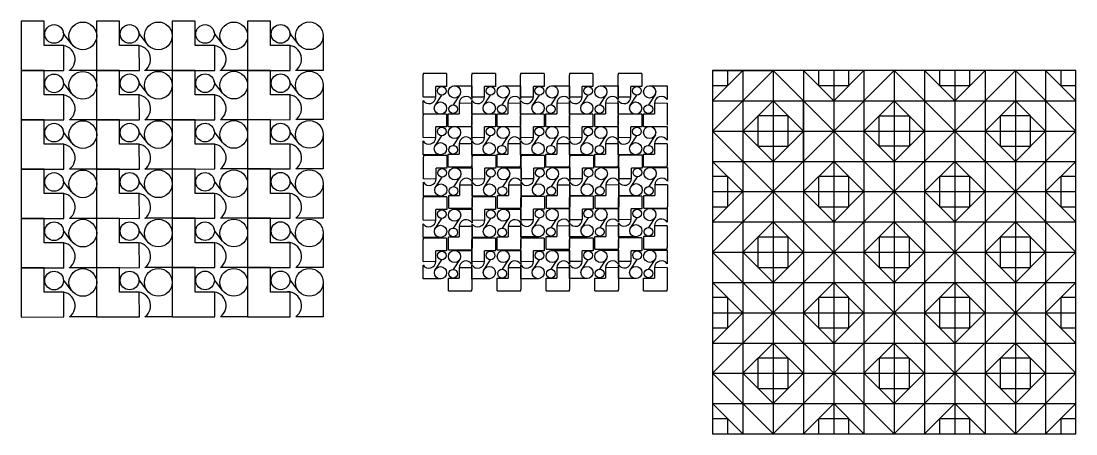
# Model space of a CAD drawing. Header units: millimetres. Extents: x 123418 to 202221, y 30481 to 52091.
# Drawn here: x 123418 to 158255, y 31842 to 45473 of the extents above; entities that cross this region are included whole.
import ezdxf

# ---------------------------------------------------------------- set-up
doc = ezdxf.new("R2010")
doc.units = ezdxf.units.MM
doc.header["$MEASUREMENT"] = 0

msp = doc.modelspace()

# ---------------------------------------------------------------- linework, layer by layer
for p, q in [((124178, 45472, -75), (123418, 45472, -75)), ((123418, 45472, -75), (123418, 43844, -75)), ((124178, 44665, -75), (124178, 45472, -75)), ((126671, 45472, -50), (125911, 45472, -50)), ((125911, 45472, -50), (125911, 43844, -50)), ((126671, 44665, -50), (126671, 45472, -50)), ((129164, 45472, -25), (128404, 45472, -25)), ((128404, 45472, -25), (128404, 43844, -25)), ((129164, 44665, -25), (129164, 45472, -25)), ((131657, 45473, -145), (130898, 45473, -145)), ((130898, 45472), (130898, 43844)), ((131657, 44666, -145), (131657, 45473, -145)), ((124845, 45034, -75), (124811, 45103, -75)), ((125087, 44718, -75), (124845, 45034, -75)), ((125911, 45030, -75), (125911, 43845, -75)), ((127338, 45034, -50), (127304, 45103, -50)), ((127580, 44718, -50), (127338, 45034, -50)), ((128404, 45030, -50), (128404, 43845, -50)), ((129831, 45034, -25), (129797, 45103, -25)), ((130073, 44718, -25), (129831, 45034, -25)), ((130898, 45032, -170), (130898, 43847, -170)), ((132324, 45036, -145), (132290, 45105, -145)), ((132566, 44719, -145), (132324, 45036, -145)), ((133391, 45032, -145), (133391, 43847, -145)), ((124826, 44665, -75), (124178, 44665, -75)), ((124830, 43845, -75), (124826, 44665, -75)), ((127320, 44665, -50), (126671, 44665, -50)), ((127324, 43845, -50), (127320, 44665, -50)), ((129813, 44665, -25), (129164, 44665, -25)), ((129817, 43845, -25), (129813, 44665, -25)), ((132306, 44666, -145), (131657, 44666, -145)), ((132310, 43847, -145), (132306, 44666, -145)), ((123418, 43844, -75), (124830, 43845, -75)), ((124178, 43841, -241), (123418, 43841, -241)), ((123418, 43841, -241), (123418, 42213, -241)), ((124178, 43034, -241), (124178, 43841, -241)), ((125014, 43847, -220), (125013, 43847, -220)), ((125014, 43847, -220), (125014, 43848, -220)), ((125911, 43845, -75), (125014, 43845, -75)), ((125911, 43844, -50), (127324, 43845, -50)), ((126671, 43842, -205), (125911, 43842, -205)), ((125911, 43842, -205), (125911, 42214, -205)), ((126671, 43035, -205), (126671, 43842, -205)), ((127507, 43847, -195), (127506, 43847, -195)), ((127507, 43847, -195), (127507, 43848, -195)), ((128404, 43845, -50), (127507, 43845, -50)), ((128404, 43845, -170), (129817, 43847, -170)), ((128404, 43844, -170), (128404, 42216, -170)), ((129164, 43842, -25), (128404, 43842, -25)), ((129164, 43037, -170), (129164, 43844, -170)), ((130000, 43847, -170), (129999, 43847, -170)), ((130000, 43847, -170), (130000, 43848, -170)), ((130898, 43845, -25), (130000, 43845, -25)), ((130898, 43845, -145), (132310, 43847, -145)), ((131657, 43845, -135), (130898, 43845, -135)), ((130898, 43845, -135), (130898, 42218, -135)), ((131657, 43039, -135), (131657, 43845, -135)), ((132493, 43847, -145), (132492, 43847, -145)), ((132493, 43847, -145), (132493, 43848, -145)), ((133391, 43847, -145), (132493, 43847, -145)), ((137469, 43739), (136692, 43739)), ((136692, 43739), (136692, 43694)), ((136692, 42973), (136692, 43694)), ((137469, 43739), (137469, 43319)), ((139081, 43739), (138304, 43739)), ((138304, 43739), (138304, 43694)), ((138304, 42973), (138304, 43694)), ((139081, 43739), (139081, 43319)), ((140693, 43739), (139916, 43739)), ((139916, 43739), (139916, 43694)), ((139916, 42973), (139916, 43694)), ((140693, 43739), (140693, 43319)), ((142305, 43739), (141528, 43739)), ((141528, 43739), (141528, 43694)), ((141528, 42973), (141528, 43694)), ((142305, 43739), (142305, 43319)), ((143917, 43739), (143140, 43739)), ((143140, 43739), (143140, 43694)), ((143140, 42973), (143140, 43694)), ((143917, 43739), (143917, 43319)), ((146255, 43842), (146255, 31842)), ((146255, 43842), (148255, 43842)), ((146255, 41842), (148255, 43842)), ((147255, 43842), (146255, 42842)), ((146255, 41842), (148255, 43842)), ((146755, 43342), (146755, 43842)), ((147255, 43842), (147255, 31842)), ((148255, 43842), (148255, 31842)), ((148255, 43842), (150255, 41842)), ((150255, 41842), (148255, 43842)), ((149255, 43842), (149255, 31842)), ((150255, 42842), (149255, 43842)), ((150255, 42842), (149255, 43842)), ((149755, 43842), (149755, 43342)), ((150255, 43842), (150255, 31842)), ((150255, 41842), (152255, 43842)), ((150255, 42842), (151255, 43842)), ((152255, 43842), (150255, 41842)), ((151255, 43842), (150255, 42842)), ((150755, 43342), (150755, 43842)), ((151255, 43842), (151255, 31842)), ((152255, 43842), (152255, 31842)), ((152255, 43842), (154255, 41842)), ((154255, 41842), (152255, 43842)), ((153255, 43842), (153255, 31842)), ((154255, 42842), (153255, 43842)), ((153755, 43842), (153755, 43342)), ((154255, 43842), (154255, 31842)), ((154255, 41842), (156255, 43842)), ((156255, 43842), (154255, 41842)), ((155255, 43842), (154255, 42842)), ((154755, 43342), (154755, 43842)), ((155255, 43842), (155255, 31842)), ((156255, 43842), (156255, 31842)), ((156255, 43842), (158255, 41842)), ((158255, 41842), (156255, 43842)), ((157255, 43842), (157255, 31842)), ((158255, 42842), (157255, 43842)), ((157755, 43842), (157755, 43342)), ((124845, 43403, -241), (124811, 43472, -241)), ((125087, 43087, -241), (124845, 43403, -241)), ((125911, 43399, -241), (125911, 42214, -241)), ((127338, 43405, -205), (127304, 43474, -205)), ((127580, 43088, -205), (127338, 43405, -205)), ((128404, 43401, -205), (128404, 42216, -205)), ((129831, 43406, -170), (129797, 43476, -170)), ((130073, 43090, -170), (129831, 43406, -170)), ((130898, 43402, -170), (130898, 42218, -170)), ((132324, 43408, -135), (132290, 43477, -135)), ((132566, 43091, -135), (132324, 43408, -135)), ((133391, 43404, -135), (133391, 42219, -135)), ((137112, 42977), (137112, 43319)), ((137469, 43319), (137112, 43319)), ((137711, 43336), (138304, 43336)), ((138304, 43336), (138304, 42880)), ((138724, 42977), (138724, 43319)), ((139081, 43319), (138724, 43319)), ((139323, 43336), (139916, 43336)), ((139916, 43336), (139916, 42880)), ((140336, 42977), (140336, 43319)), ((140693, 43319), (140336, 43319)), ((140935, 43336), (141528, 43336)), ((141528, 43336), (141528, 42880)), ((141948, 42977), (141948, 43319)), ((142305, 43319), (141948, 43319)), ((142547, 43336), (143140, 43336)), ((143140, 43336), (143140, 42880)), ((143560, 42977), (143560, 43319)), ((143917, 43319), (143560, 43319)), ((144159, 43336), (144752, 43336)), ((144752, 43336), (144752, 42880)), ((146255, 43342), (146755, 43342)), ((149755, 43342), (150755, 43342)), ((153755, 43342), (154755, 43342)), ((157755, 43342), (158255, 43342)), ((124826, 43034, -241), (124178, 43034, -241)), ((124830, 42214, -241), (124826, 43034, -241)), ((127320, 43035, -205), (126671, 43035, -205)), ((127324, 42216, -205), (127320, 43035, -205)), ((129813, 43037, -170), (129164, 43037, -170)), ((129817, 42218, -170), (129813, 43037, -170)), ((132306, 43039, -135), (131657, 43039, -135)), ((132310, 42219, -135), (132306, 43039, -135)), ((136686, 43084), (136686, 43084)), ((136692, 42973), (137112, 42977)), ((136692, 42399), (136692, 42854)), ((137078, 42673), (137310, 43025)), ((137102, 43041), (137102, 43041)), ((137918, 43062), (137686, 42710)), ((138297, 43084), (138297, 43084)), ((138304, 42973), (138724, 42977)), ((138304, 42399), (138304, 42854)), ((138690, 42673), (138922, 43025)), ((138714, 43041), (138714, 43041)), ((139530, 43062), (139298, 42710)), ((139909, 43084), (139909, 43084)), ((139916, 42973), (140336, 42977)), ((139916, 42399), (139916, 42854)), ((140302, 42673), (140534, 43025)), ((140326, 43041), (140326, 43041)), ((141142, 43062), (140910, 42710)), ((141521, 43084), (141521, 43084)), ((141528, 42973), (141948, 42977)), ((141528, 42399), (141528, 42854)), ((141914, 42673), (142146, 43025)), ((141938, 43041), (141938, 43041)), ((142754, 43062), (142522, 42710)), ((143133, 43084), (143133, 43084)), ((143140, 42973), (143560, 42977)), ((143140, 42399), (143140, 42854)), ((143526, 42673), (143758, 43025)), ((143550, 43041), (143550, 43041)), ((144366, 43062), (144134, 42710)), ((138304, 42762), (137885, 42757)), ((137885, 42757), (137885, 42415)), ((138304, 42762), (138304, 42041)), ((138311, 42650), (138311, 42650)), ((139916, 42762), (139496, 42757)), ((139496, 42757), (139496, 42415)), ((139506, 42694), (139506, 42694)), ((139916, 42762), (139916, 42041)), ((141528, 42762), (141108, 42757)), ((141108, 42757), (141108, 42415)), ((141118, 42694), (141118, 42694)), ((141528, 42762), (141528, 42041)), ((143140, 42762), (142720, 42757)), ((142720, 42757), (142720, 42415)), ((142730, 42694), (142730, 42694)), ((143140, 42762), (143140, 42041)), ((143147, 42650), (143147, 42650)), ((144752, 42762), (144332, 42757)), ((144332, 42757), (144332, 42415)), ((144342, 42694), (144342, 42694)), ((144752, 42762), (144752, 42041)), ((144759, 42650), (144759, 42650)), ((146255, 42842), (158255, 42842)), ((147255, 41842), (148255, 42842)), ((148255, 42842), (149255, 41842)), ((149255, 40842), (149255, 42842)), ((149255, 42842), (151255, 42842)), ((149255, 42842), (149255, 40842)), ((150255, 42842), (150255, 40842)), ((151255, 42842), (151255, 40842)), ((151255, 41842), (152255, 42842)), ((152255, 42842), (153255, 41842)), ((155255, 41842), (156255, 42842)), ((156255, 42842), (157255, 41842)), ((123418, 42213, -241), (124830, 42214, -241)), ((124178, 42213, -392), (123418, 42213, -392)), ((123418, 42213, -392), (123418, 40585, -392)), ((124178, 41406, -392), (124178, 42213, -392)), ((125014, 42214, -241), (125013, 42214, -241)), ((125014, 42214, -241), (125014, 42215, -241)), ((125911, 42214, -241), (125014, 42214, -241)), ((125911, 42214, -205), (127324, 42216, -205)), ((126671, 42214, -357), (125911, 42214, -357)), ((125911, 42214, -357), (125911, 40587, -357)), ((126671, 41407, -357), (126671, 42214, -357)), ((127507, 42216, -205), (127506, 42216, -205)), ((127507, 42216, -205), (127507, 42217, -205)), ((128404, 42216, -205), (127507, 42216, -205)), ((128404, 42216, -170), (129817, 42218, -170)), ((129164, 42216, -322), (128404, 42216, -322)), ((128404, 42216, -322), (128404, 40588, -322)), ((129164, 41409, -322), (129164, 42216, -322)), ((130000, 42218, -170), (129999, 42218, -170)), ((130898, 42218, -170), (130000, 42218, -170)), ((130000, 42218, -170), (130000, 42218, -170)), ((130898, 42218, -135), (132310, 42219, -135)), ((131657, 42218, -286), (130898, 42218, -286)), ((130898, 42218, -286), (130898, 40590, -286)), ((131657, 41411, -286), (131657, 42218, -286)), ((132493, 42219, -135), (132492, 42219, -135)), ((132493, 42219, -135), (132493, 42220, -135)), ((133391, 42219, -135), (132493, 42219, -135)), ((137469, 42399), (136692, 42399)), ((136692, 42399), (136692, 42354)), ((137285, 42399), (136692, 42399)), ((136692, 41633), (136692, 42354)), ((137469, 42399), (137469, 41979)), ((137527, 42415), (137885, 42415)), ((137527, 41996), (137527, 42415)), ((139081, 42399), (138304, 42399)), ((138304, 42399), (138304, 42354)), ((138897, 42399), (138304, 42399)), ((138304, 41633), (138304, 42354)), ((139081, 42399), (139081, 41979)), ((139139, 42415), (139496, 42415)), ((139139, 41996), (139139, 42415)), ((140693, 42399), (139916, 42399)), ((139916, 42399), (139916, 42354)), ((140509, 42399), (139916, 42399)), ((139916, 41633), (139916, 42354)), ((140693, 42399), (140693, 41979)), ((140751, 42415), (141108, 42415)), ((140751, 41996), (140751, 42415)), ((142305, 42399), (141528, 42399)), ((141528, 42399), (141528, 42354)), ((142121, 42399), (141528, 42399)), ((141528, 41633), (141528, 42354)), ((142305, 42399), (142305, 41979)), ((142363, 42415), (142720, 42415)), ((142363, 41996), (142363, 42415)), ((143917, 42399), (143140, 42399)), ((143140, 42399), (143140, 42354)), ((143733, 42399), (143140, 42399)), ((143140, 41633), (143140, 42354)), ((143917, 42399), (143917, 41979)), ((143975, 42415), (144332, 42415)), ((143975, 41996), (143975, 42415)), ((147755, 42342), (147755, 41342)), ((148755, 42342), (147755, 42342)), ((148755, 41342), (148755, 42342)), ((151755, 41342), (151755, 42342)), ((151755, 42342), (152755, 42342)), ((152755, 42342), (152755, 41342)), ((155755, 42342), (155755, 41342)), ((156755, 42342), (155755, 42342)), ((156755, 41342), (156755, 42342)), ((124845, 41775, -392), (124811, 41845, -392)), ((127338, 41777, -357), (127304, 41846, -357)), ((129831, 41779, -322), (129797, 41848, -322)), ((132324, 41780, -286), (132290, 41850, -286)), ((137112, 41637), (137112, 41979)), ((137469, 41979), (137112, 41979)), ((137527, 41996), (138304, 41996)), ((137711, 41996), (138304, 41996)), ((138304, 41996), (138304, 41540)), ((138724, 41637), (138724, 41979)), ((139081, 41979), (138724, 41979)), ((139139, 41996), (139916, 41996)), ((139323, 41996), (139916, 41996)), ((139916, 41996), (139916, 41540)), ((140336, 41637), (140336, 41979)), ((140693, 41979), (140336, 41979)), ((140751, 41996), (141528, 41996)), ((140935, 41996), (141528, 41996)), ((141528, 41996), (141528, 41540)), ((141948, 41637), (141948, 41979)), ((142305, 41979), (141948, 41979)), ((142363, 41996), (143140, 41996)), ((142547, 41996), (143140, 41996)), ((143140, 41996), (143140, 42041)), ((143140, 41996), (143140, 41540)), ((143560, 41637), (143560, 41979)), ((143917, 41979), (143560, 41979)), ((143975, 41996), (144752, 41996)), ((144159, 41996), (144752, 41996)), ((144752, 41996), (144752, 41540)), ((146255, 41842), (158255, 41842)), ((148255, 39842), (146255, 41842)), ((148255, 39842), (146255, 41842)), ((148255, 40842), (147255, 41842)), ((150255, 41842), (148255, 39842)), ((149255, 41842), (148255, 40842)), ((148255, 39842), (150255, 41842)), ((152255, 39842), (150255, 41842)), ((150255, 41842), (152255, 39842)), ((152255, 40842), (151255, 41842)), ((154255, 41842), (152255, 39842)), ((153255, 41842), (152255, 40842)), ((152255, 39842), (154255, 41842)), ((156255, 39842), (154255, 41842)), ((154255, 41842), (156255, 39842)), ((156255, 40842), (155255, 41842)), ((158255, 41842), (156255, 39842)), ((157255, 41842), (156255, 40842)), ((156255, 39842), (158255, 41842)), ((125087, 41459, -392), (124845, 41775, -392)), ((125911, 41771, -392), (125911, 40587, -392)), ((127580, 41460, -357), (127338, 41777, -357)), ((128404, 41773, -357), (128404, 40588, -357)), ((130073, 41462, -322), (129831, 41779, -322)), ((130898, 41774, -322), (130898, 40590, -322)), ((132566, 41464, -286), (132324, 41780, -286)), ((133391, 41776, -286), (133391, 40592, -286)), ((136686, 41744), (136686, 41744)), ((136692, 41633), (137112, 41637)), ((136692, 41059), (136692, 41514)), ((137078, 41332), (137310, 41685)), ((137102, 41701), (137102, 41701)), ((137918, 41722), (137686, 41369)), ((138297, 41744), (138297, 41744)), ((138304, 41633), (138724, 41637)), ((138304, 41059), (138304, 41514)), ((138690, 41332), (138922, 41685)), ((138714, 41701), (138714, 41701)), ((139530, 41722), (139298, 41369)), ((139909, 41744), (139909, 41744)), ((139916, 41633), (140336, 41637)), ((139916, 41059), (139916, 41514)), ((140302, 41332), (140534, 41685)), ((140326, 41701), (140326, 41701)), ((141142, 41722), (140910, 41369)), ((141521, 41744), (141521, 41744)), ((141528, 41633), (141948, 41637)), ((141528, 41059), (141528, 41514)), ((141914, 41332), (142146, 41685)), ((141938, 41701), (141938, 41701)), ((142754, 41722), (142522, 41369)), ((143133, 41744), (143133, 41744)), ((143140, 41633), (143560, 41637)), ((143140, 41059), (143140, 41514)), ((143526, 41332), (143758, 41685)), ((143550, 41701), (143550, 41701)), ((144366, 41722), (144134, 41369)), ((124826, 41406, -392), (124178, 41406, -392)), ((124830, 40587, -392), (124826, 41406, -392)), ((127320, 41407, -357), (126671, 41407, -357)), ((127324, 40588, -357), (127320, 41407, -357)), ((129813, 41409, -322), (129164, 41409, -322)), ((129817, 40590, -322), (129813, 41409, -322)), ((132306, 41411, -286), (131657, 41411, -286)), ((132310, 40592, -286), (132306, 41411, -286)), ((138304, 41422), (137885, 41417)), ((137885, 41417), (137885, 41075)), ((137894, 41354), (137894, 41354)), ((138304, 41422), (138304, 40700)), ((138311, 41310), (138311, 41310)), ((139916, 41422), (139496, 41417)), ((139496, 41417), (139496, 41075)), ((139506, 41354), (139506, 41354)), ((139916, 41422), (139916, 40700)), ((139923, 41310), (139923, 41310)), ((141528, 41422), (141108, 41417)), ((141108, 41417), (141108, 41075)), ((141118, 41354), (141118, 41354)), ((141528, 41422), (141528, 40700)), ((141535, 41310), (141535, 41310)), ((143140, 41422), (142720, 41417)), ((142720, 41417), (142720, 41075)), ((142730, 41354), (142730, 41354)), ((143140, 41422), (143140, 40700)), ((143147, 41310), (143147, 41310)), ((144752, 41422), (144332, 41417)), ((144332, 41417), (144332, 41075)), ((144342, 41354), (144342, 41354)), ((144752, 41422), (144752, 40700)), ((144759, 41310), (144759, 41310)), ((147755, 41342), (148755, 41342)), ((152755, 41342), (151755, 41342)), ((155755, 41342), (156755, 41342)), ((137285, 41059), (136692, 41059)), ((137483, 41035), (136706, 41035)), ((136706, 41035), (136706, 40990)), ((136706, 40268), (136706, 40990)), ((137483, 41035), (137483, 40615)), ((137527, 41075), (137885, 41075)), ((137527, 40656), (137527, 41075)), ((138897, 41059), (138304, 41059)), ((139095, 41035), (138318, 41035)), ((138318, 41035), (138318, 40990)), ((138318, 40268), (138318, 40990)), ((139095, 41035), (139095, 40615)), ((139139, 41075), (139496, 41075)), ((139139, 40656), (139139, 41075)), ((140509, 41059), (139916, 41059)), ((140707, 41037), (139930, 41037)), ((139930, 41037), (139930, 40992)), ((139930, 40271), (139930, 40992)), ((140707, 41037), (140707, 40617)), ((140751, 41075), (141108, 41075)), ((140751, 40656), (140751, 41075)), ((142121, 41059), (141528, 41059)), ((142319, 41040), (141542, 41040)), ((141542, 41040), (141542, 40995)), ((141542, 40273), (141542, 40995)), ((142319, 41040), (142319, 40620)), ((142363, 41075), (142720, 41075)), ((142363, 40656), (142363, 41075)), ((143733, 41059), (143140, 41059)), ((143931, 41042), (143154, 41042)), ((143154, 41042), (143154, 40997)), ((143154, 40276), (143154, 40997)), ((143931, 41042), (143931, 40622)), ((143975, 41075), (144332, 41075)), ((143975, 40656), (143975, 41075)), ((146255, 40842), (158255, 40842)), ((146255, 40842), (147255, 39842)), ((149255, 39842), (150255, 40842)), ((150255, 40842), (151255, 39842)), ((153255, 39842), (154255, 40842)), ((154255, 40842), (155255, 39842)), ((157255, 39842), (158255, 40842)), ((123418, 40585, -392), (124830, 40587, -392)), ((124178, 40585, -392), (123418, 40585, -392)), ((123418, 40585, -392), (123418, 38957, -392)), ((124178, 39778, -392), (124178, 40585, -392)), ((125000, 40587, -392), (124999, 40587, -392)), ((125000, 40587, -392), (125000, 40587, -392)), ((125911, 40587, -392), (125014, 40587, -392)), ((125911, 40587, -357), (127324, 40588, -357)), ((126671, 40587, -357), (125911, 40587, -357)), ((125911, 40587, -357), (125911, 38959, -357)), ((126671, 39780, -357), (126671, 40587, -357)), ((127507, 40588, -357), (127506, 40588, -357)), ((127507, 40588, -357), (127507, 40589, -357)), ((128404, 40588, -357), (127507, 40588, -357)), ((128404, 40588, -322), (129817, 40590, -322)), ((129164, 40588, -322), (128404, 40588, -322)), ((128404, 40588, -322), (128404, 38961, -322)), ((129164, 39781, -322), (129164, 40588, -322)), ((130000, 40590, -322), (129999, 40590, -322)), ((130898, 40590, -322), (130000, 40590, -322)), ((130000, 40590, -322), (130000, 40590, -322)), ((130898, 40590, -286), (132310, 40592, -286)), ((131657, 40590, -286), (130898, 40590, -286)), ((130898, 40590, -286), (130898, 38962, -286)), ((131657, 39783, -286), (131657, 40590, -286)), ((132493, 40592, -286), (132492, 40592, -286)), ((133391, 40592, -286), (132493, 40592, -286)), ((132493, 40592, -286), (132493, 40592, -286)), ((137126, 40273), (137126, 40615)), ((137483, 40615), (137126, 40615)), ((137527, 40656), (138304, 40656)), ((137725, 40632), (138318, 40632)), ((138304, 40656), (138304, 40700)), ((138318, 40632), (138318, 40176)), ((138738, 40273), (138738, 40615)), ((139095, 40615), (138738, 40615)), ((139139, 40656), (139916, 40656)), ((139337, 40632), (139930, 40632)), ((139916, 40656), (139916, 40700)), ((139930, 40632), (139930, 40176)), ((140350, 40276), (140350, 40617)), ((140707, 40617), (140350, 40617)), ((140751, 40656), (141528, 40656)), ((140949, 40634), (141542, 40634)), ((141528, 40656), (141528, 40700)), ((141542, 40634), (141542, 40179)), ((141962, 40278), (141962, 40620)), ((142319, 40620), (141962, 40620)), ((142363, 40656), (143140, 40656)), ((142561, 40637), (143154, 40637)), ((143140, 40656), (143140, 40700)), ((143154, 40637), (143154, 40181)), ((143574, 40281), (143574, 40622)), ((143931, 40622), (143574, 40622)), ((143975, 40656), (144752, 40656)), ((144173, 40639), (144766, 40639)), ((144752, 40656), (144752, 40700)), ((144766, 40639), (144766, 40184)), ((124845, 40147, -392), (124811, 40217, -392)), ((125087, 39831, -392), (124845, 40147, -392)), ((125911, 40143, -392), (125911, 38959, -392)), ((127338, 40149, -357), (127304, 40219, -357)), ((127580, 39833, -357), (127338, 40149, -357)), ((128404, 40145, -357), (128404, 38961, -357)), ((129831, 40151, -322), (129797, 40220, -322)), ((130073, 39834, -322), (129831, 40151, -322)), ((130898, 40147, -322), (130898, 38962, -322)), ((132324, 40152, -286), (132290, 40222, -286)), ((132566, 39836, -286), (132324, 40152, -286)), ((133391, 40148, -286), (133391, 38964, -286)), ((136699, 40380), (136699, 40380)), ((136706, 40268), (137126, 40273)), ((136706, 39694), (136706, 40150)), ((137092, 39968), (137324, 40321)), ((137116, 40336), (137116, 40336)), ((137932, 40358), (137700, 40005)), ((138311, 40380), (138311, 40380)), ((138318, 40268), (138738, 40273)), ((138318, 39694), (138318, 40150)), ((138704, 39968), (138936, 40321)), ((138728, 40336), (138728, 40336)), ((139544, 40358), (139312, 40005)), ((139923, 40382), (139923, 40382)), ((139930, 40271), (140350, 40276)), ((139930, 39697), (139930, 40152)), ((140316, 39971), (140548, 40323)), ((140340, 40339), (140340, 40339)), ((141156, 40360), (140924, 40008)), ((141535, 40385), (141535, 40385)), ((141542, 40273), (141962, 40278)), ((141542, 39699), (141542, 40155)), ((141928, 39973), (142160, 40326)), ((141952, 40341), (141952, 40341)), ((142768, 40363), (142536, 40010)), ((143154, 40063), (142734, 40058)), ((143147, 40387), (143147, 40387)), ((143154, 40276), (143574, 40281)), ((143154, 39702), (143154, 40157)), ((143154, 40063), (143154, 39341)), ((143540, 39976), (143772, 40328)), ((143564, 40344), (143564, 40344)), ((144380, 40365), (144148, 40013)), ((144766, 40065), (144346, 40061)), ((144766, 40065), (144766, 39344)), ((146755, 40342), (146255, 40342)), ((146755, 39342), (146755, 40342)), ((149755, 40342), (149755, 39342)), ((150755, 40342), (149755, 40342)), ((150755, 39342), (150755, 40342)), ((153755, 40342), (153755, 39342)), ((154755, 40342), (153755, 40342)), ((154755, 39342), (154755, 40342)), ((157755, 40342), (157755, 39342)), ((158255, 40342), (157755, 40342)), ((124826, 39778, -392), (124178, 39778, -392)), ((124830, 38959, -392), (124826, 39778, -392)), ((127320, 39780, -357), (126671, 39780, -357)), ((127324, 38961, -357), (127320, 39780, -357)), ((129813, 39781, -322), (129164, 39781, -322)), ((129817, 38962, -322), (129813, 39781, -322)), ((132306, 39783, -286), (131657, 39783, -286)), ((132310, 38964, -286), (132306, 39783, -286)), ((138318, 40058), (137898, 40053)), ((137898, 40053), (137898, 39711)), ((137908, 39990), (137908, 39990)), ((138318, 40058), (138318, 39336)), ((138325, 39946), (138325, 39946)), ((139930, 40058), (139510, 40053)), ((139510, 40053), (139510, 39711)), ((139520, 39990), (139520, 39990)), ((139930, 40058), (139930, 39336)), ((139937, 39946), (139937, 39946)), ((140765, 39714), (141122, 39714)), ((140765, 39294), (140765, 39714)), ((141542, 40060), (141122, 40056)), ((141122, 40056), (141122, 39714)), ((141132, 39992), (141132, 39992)), ((141542, 40060), (141542, 39339)), ((141549, 39949), (141549, 39949)), ((142377, 39716), (142734, 39716)), ((142377, 39297), (142377, 39716)), ((142734, 40058), (142734, 39716)), ((142744, 39995), (142744, 39995)), ((143161, 39951), (143161, 39951)), ((143989, 39719), (144346, 39719)), ((143989, 39299), (143989, 39719)), ((144346, 40061), (144346, 39719)), ((144356, 39997), (144356, 39997)), ((144773, 39954), (144773, 39954)), ((146255, 39842), (158255, 39842)), ((146255, 37842), (148255, 39842)), ((147255, 39842), (146255, 38842)), ((146255, 37842), (148255, 39842)), ((150255, 37842), (148255, 39842)), ((148255, 39842), (150255, 37842)), ((150255, 38842), (149255, 39842)), ((152255, 39842), (150255, 37842)), ((151255, 39842), (150255, 38842)), ((150255, 37842), (152255, 39842)), ((154255, 37842), (152255, 39842)), ((152255, 39842), (154255, 37842)), ((154255, 38842), (153255, 39842)), ((156255, 39842), (154255, 37842)), ((155255, 39842), (154255, 38842)), ((154255, 37842), (156255, 39842)), ((156255, 39842), (158255, 37842)), ((158255, 37842), (156255, 39842)), ((158255, 38842), (157255, 39842)), ((137475, 39668), (136698, 39668)), ((136698, 39668), (136698, 39624)), ((136698, 38902), (136698, 39624)), ((137299, 39694), (136706, 39694)), ((137475, 39668), (137475, 39249)), ((137541, 39711), (137898, 39711)), ((137541, 39291), (137541, 39711)), ((139087, 39668), (138310, 39668)), ((138310, 39668), (138310, 39624)), ((138310, 38902), (138310, 39624)), ((138911, 39694), (138318, 39694)), ((139087, 39668), (139087, 39249)), ((139153, 39711), (139510, 39711)), ((139153, 39291), (139153, 39711)), ((140699, 39685), (139922, 39685)), ((139922, 39685), (139922, 39640)), ((139922, 38919), (139922, 39640)), ((140523, 39697), (139930, 39697)), ((140699, 39685), (140699, 39265)), ((142311, 39688), (141534, 39688)), ((141534, 39688), (141534, 39643)), ((141534, 38921), (141534, 39643)), ((142135, 39699), (141542, 39699)), ((142311, 39688), (142311, 39268)), ((143923, 39690), (143146, 39690)), ((143146, 39690), (143146, 39645)), ((143146, 38924), (143146, 39645)), ((143747, 39702), (143154, 39702)), ((143923, 39690), (143923, 39270)), ((137118, 38907), (137118, 39249)), ((137475, 39249), (137118, 39249)), ((137541, 39291), (138318, 39291)), ((137717, 39265), (138310, 39265)), ((138310, 39265), (138310, 38810)), ((138318, 39291), (138318, 39336)), ((138730, 38907), (138730, 39249)), ((139087, 39249), (138730, 39249)), ((139153, 39291), (139930, 39291)), ((139329, 39265), (139922, 39265)), ((139915, 39030), (139915, 39030)), ((139922, 39265), (139922, 38810)), ((139930, 39291), (139930, 39336)), ((140342, 38923), (140342, 39265)), ((140699, 39265), (140342, 39265)), ((140765, 39294), (141542, 39294)), ((140941, 39282), (141534, 39282)), ((141527, 39033), (141527, 39033)), ((141534, 39282), (141534, 38827)), ((141542, 39294), (141542, 39339)), ((141954, 38926), (141954, 39268)), ((142311, 39268), (141954, 39268)), ((142377, 39297), (143154, 39297)), ((142553, 39285), (143146, 39285)), ((143139, 39035), (143139, 39035)), ((143146, 39285), (143146, 38829)), ((143154, 39297), (143154, 39341)), ((143566, 38928), (143566, 39270)), ((143923, 39270), (143566, 39270)), ((143989, 39299), (144766, 39299)), ((144165, 39287), (144758, 39287)), ((144758, 39287), (144758, 38832)), ((144766, 39299), (144766, 39344)), ((146255, 39342), (146755, 39342)), ((149755, 39342), (150755, 39342)), ((153755, 39342), (154755, 39342)), ((157755, 39342), (158255, 39342)), ((123418, 38957, -392), (124830, 38959, -392)), ((124178, 38957, -372), (123418, 38957, -372)), ((123418, 38957, -372), (123418, 37329, -372)), ((124178, 38150, -372), (124178, 38957, -372)), ((125014, 38959, -392), (125013, 38959, -392)), ((125911, 38959, -392), (125014, 38959, -392)), ((125014, 38959, -392), (125014, 38959, -392)), ((125911, 38959, -357), (127324, 38961, -357)), ((126671, 38959, -336), (125911, 38959, -336)), ((125911, 38959, -336), (125911, 37331, -336)), ((126671, 38152, -336), (126671, 38959, -336)), ((127507, 38961, -357), (127506, 38961, -357)), ((128404, 38961, -357), (127507, 38961, -357)), ((127507, 38961, -357), (127507, 38961, -357)), ((128404, 38961, -322), (129817, 38962, -322)), ((129164, 38961, -311), (128404, 38961, -311)), ((128404, 38961, -311), (128404, 37333, -311)), ((129164, 38154, -311), (129164, 38961, -311)), ((130000, 38962, -322), (129999, 38962, -322)), ((130000, 38962, -322), (130000, 38963, -322)), ((130898, 38962, -322), (130000, 38962, -322)), ((130898, 38962, -286), (132310, 38964, -286)), ((131657, 38962, -276), (130898, 38962, -276)), ((130898, 38962, -276), (130898, 37334, -276)), ((131657, 38155, -276), (131657, 38962, -276)), ((132493, 38964, -286), (132492, 38964, -286)), ((133391, 38964, -286), (132493, 38964, -286)), ((132493, 38964, -286), (132493, 38964, -286)), ((136691, 39014), (136691, 39014)), ((136698, 38902), (137118, 38907)), ((136698, 38328), (136698, 38784)), ((137084, 38602), (137316, 38955)), ((137108, 38970), (137108, 38970)), ((137924, 38992), (137692, 38639)), ((138310, 38691), (137890, 38687)), ((137890, 38687), (137890, 38345)), ((138303, 39014), (138303, 39014)), ((138310, 38902), (138730, 38907)), ((138310, 38328), (138310, 38784)), ((138310, 38691), (138310, 37970)), ((138696, 38602), (138928, 38955)), ((138720, 38970), (138720, 38970)), ((139536, 38992), (139304, 38639)), ((139922, 38691), (139502, 38687)), ((139502, 38687), (139502, 38345)), ((139922, 38919), (140342, 38923)), ((139922, 38345), (139922, 38800)), ((139922, 38691), (139922, 37970)), ((140308, 38619), (140540, 38971)), ((140332, 38987), (140332, 38987)), ((141148, 39008), (140916, 38656)), ((141534, 38708), (141114, 38704)), ((141114, 38704), (141114, 38362)), ((141534, 38921), (141954, 38926)), ((141534, 38347), (141534, 38803)), ((141534, 38708), (141534, 37987)), ((141920, 38621), (142152, 38974)), ((141944, 38989), (141944, 38989)), ((142760, 39011), (142528, 38658)), ((143146, 38711), (142726, 38706)), ((142726, 38706), (142726, 38364)), ((143146, 38924), (143566, 38928)), ((143146, 38350), (143146, 38805)), ((143146, 38711), (143146, 37989)), ((143532, 38624), (143764, 38976)), ((143556, 38992), (143556, 38992)), ((144372, 39013), (144140, 38661)), ((144758, 38713), (144338, 38709)), ((144338, 38709), (144338, 38367)), ((144758, 38713), (144758, 37992)), ((146255, 38842), (158255, 38842)), ((147255, 37842), (148255, 38842)), ((148255, 38842), (149255, 37842)), ((151255, 37842), (152255, 38842)), ((152255, 38842), (153255, 37842)), ((155255, 37842), (156255, 38842)), ((156255, 38842), (157255, 37842)), ((124845, 38520, -372), (124811, 38589, -372)), ((125087, 38203, -372), (124845, 38520, -372)), ((125911, 38516, -372), (125911, 37331, -372)), ((127338, 38521, -336), (127304, 38591, -336)), ((127580, 38205, -336), (127338, 38521, -336)), ((128404, 38517, -336), (128404, 37333, -336)), ((129831, 38523, -311), (129797, 38592, -311)), ((130073, 38207, -311), (129831, 38523, -311)), ((130898, 38519, -311), (130898, 37334, -311)), ((132324, 38525, -276), (132290, 38594, -276)), ((132566, 38208, -276), (132324, 38525, -276)), ((133391, 38521, -276), (133391, 37336, -276)), ((137291, 38328), (136698, 38328)), ((137533, 38345), (137890, 38345)), ((137533, 37925), (137533, 38345)), ((137900, 38623), (137900, 38623)), ((138903, 38328), (138310, 38328)), ((138317, 38580), (138317, 38580)), ((139145, 38345), (139502, 38345)), ((139145, 37925), (139145, 38345)), ((139512, 38623), (139512, 38623)), ((140515, 38345), (139922, 38345)), ((139929, 38580), (139929, 38580)), ((140757, 38362), (141114, 38362)), ((140757, 37942), (140757, 38362)), ((141124, 38640), (141124, 38640)), ((142127, 38347), (141534, 38347)), ((141541, 38597), (141541, 38597)), ((142369, 38364), (142726, 38364)), ((142369, 37944), (142369, 38364)), ((142736, 38643), (142736, 38643)), ((143739, 38350), (143146, 38350)), ((143153, 38599), (143153, 38599)), ((143981, 38367), (144338, 38367)), ((143981, 37947), (143981, 38367)), ((144348, 38645), (144348, 38645)), ((144765, 38602), (144765, 38602)), ((147755, 38342), (147755, 37342)), ((148755, 38342), (147755, 38342)), ((148755, 37342), (148755, 38342)), ((151755, 38342), (151755, 37342)), ((152755, 38342), (151755, 38342)), ((152755, 37342), (152755, 38342)), ((155755, 38342), (155755, 37342)), ((156755, 38342), (155755, 38342)), ((156755, 37342), (156755, 38342)), ((124826, 38150, -372), (124178, 38150, -372)), ((124830, 37331, -372), (124826, 38150, -372)), ((127320, 38152, -336), (126671, 38152, -336)), ((127324, 37333, -336), (127320, 38152, -336)), ((129813, 38154, -311), (129164, 38154, -311)), ((129817, 37334, -311), (129813, 38154, -311)), ((132306, 38155, -276), (131657, 38155, -276)), ((132310, 37336, -276), (132306, 38155, -276)), ((137473, 38304), (136696, 38304)), ((136696, 38304), (136696, 38259)), ((136696, 37538), (136696, 38259)), ((137473, 38304), (137473, 37884)), ((139085, 38306), (138308, 38306)), ((138308, 38306), (138308, 38261)), ((138308, 37540), (138308, 38261)), ((139085, 38306), (139085, 37887)), ((140697, 38306), (139920, 38306)), ((139920, 38306), (139920, 38261)), ((139920, 37540), (139920, 38261)), ((140697, 38306), (140697, 37887)), ((142309, 38309), (141532, 38309)), ((141532, 38309), (141532, 38264)), ((141532, 37543), (141532, 38264)), ((141534, 37942), (141534, 37987)), ((142309, 38309), (142309, 37889)), ((143921, 38311), (143143, 38311)), ((143143, 38311), (143143, 38266)), ((143143, 37545), (143143, 38266)), ((143146, 37944), (143146, 37989)), ((143921, 38311), (143921, 37892)), ((144758, 37947), (144758, 37992)), ((136689, 37649), (136689, 37649)), ((137115, 37542), (137115, 37884)), ((137473, 37884), (137115, 37884)), ((137533, 37925), (138310, 37925)), ((137921, 37627), (137690, 37274)), ((137715, 37901), (138308, 37901)), ((138301, 37652), (138301, 37652)), ((138308, 37901), (138308, 37445)), ((138310, 37925), (138310, 37970)), ((138727, 37545), (138727, 37887)), ((139085, 37887), (138727, 37887)), ((139145, 37925), (139922, 37925)), ((139533, 37629), (139302, 37277)), ((139327, 37903), (139920, 37903)), ((139913, 37652), (139913, 37652)), ((139920, 37903), (139920, 37448)), ((139922, 37925), (139922, 37970)), ((140339, 37545), (140339, 37887)), ((140697, 37887), (140339, 37887)), ((140757, 37942), (141534, 37942)), ((141145, 37629), (140914, 37277)), ((140939, 37903), (141532, 37903)), ((141525, 37654), (141525, 37654)), ((141532, 37903), (141532, 37448)), ((141951, 37547), (141951, 37889)), ((142309, 37889), (141951, 37889)), ((142369, 37944), (143146, 37944)), ((142757, 37632), (142526, 37279)), ((142551, 37906), (143143, 37906)), ((143137, 37657), (143137, 37657)), ((143143, 37906), (143143, 37450)), ((143563, 37550), (143563, 37892)), ((143921, 37892), (143563, 37892)), ((143981, 37947), (144758, 37947)), ((144369, 37634), (144138, 37282)), ((144163, 37908), (144755, 37908)), ((144755, 37908), (144755, 37453)), ((146255, 37842), (158255, 37842)), ((148255, 35842), (146255, 37842)), ((148255, 35842), (146255, 37842)), ((148255, 36842), (147255, 37842)), ((150255, 37842), (148255, 35842)), ((149255, 37842), (148255, 36842)), ((148255, 35842), (150255, 37842)), ((152255, 35842), (150255, 37842)), ((150255, 37842), (152255, 35842)), ((152255, 36842), (151255, 37842)), ((154255, 37842), (152255, 35842)), ((153255, 37842), (152255, 36842)), ((152255, 35842), (154255, 37842)), ((156255, 35842), (154255, 37842)), ((154255, 37842), (156255, 35842)), ((156255, 36842), (155255, 37842)), ((158255, 37842), (156255, 35842)), ((157255, 37842), (156255, 36842)), ((156255, 35842), (158255, 37842)), ((123418, 37329, -372), (124830, 37331, -372)), ((124178, 37329, -326), (123418, 37329, -326)), ((123418, 37329, -326), (123418, 35702, -326)), ((124178, 36523, -326), (124178, 37329, -326)), ((125014, 37331, -372), (125013, 37331, -372)), ((125014, 37331, -372), (125014, 37332, -372)), ((125911, 37331, -372), (125014, 37331, -372)), ((125911, 37331, -336), (127324, 37333, -336)), ((126671, 37331, -301), (125911, 37331, -301)), ((125911, 37331, -301), (125911, 35703, -301)), ((126671, 36524, -301), (126671, 37331, -301)), ((127507, 37333, -336), (127506, 37333, -336)), ((128404, 37333, -336), (127507, 37333, -336)), ((127507, 37333, -336), (127507, 37333, -336)), ((128404, 37333, -311), (129817, 37334, -311)), ((129164, 37333, -276), (128404, 37333, -276)), ((128404, 37333, -276), (128404, 35705, -276)), ((129164, 36526, -276), (129164, 37333, -276)), ((130000, 37334, -311), (129999, 37334, -311)), ((130000, 37334, -311), (130000, 37335, -311)), ((130898, 37334, -311), (130000, 37334, -311)), ((130898, 37334, -276), (132310, 37336, -276)), ((131657, 37334, -251), (130898, 37334, -251)), ((130898, 37334, -251), (130898, 35707, -251)), ((131657, 36527, -251), (131657, 37334, -251)), ((132493, 37336, -276), (132492, 37336, -276)), ((132493, 37336, -276), (132493, 37337, -276)), ((133391, 37336, -276), (132493, 37336, -276)), ((136696, 37538), (137115, 37542)), ((136696, 36964), (136696, 37419)), ((137082, 37237), (137313, 37590)), ((137105, 37605), (137105, 37605)), ((138308, 37327), (137888, 37322)), ((137888, 37322), (137888, 36980)), ((138308, 37540), (138727, 37545)), ((138308, 36966), (138308, 37421)), ((138308, 37327), (138308, 36605)), ((138694, 37240), (138925, 37592)), ((138717, 37608), (138717, 37608)), ((139920, 37329), (139500, 37325)), ((139500, 37325), (139500, 36983)), ((139920, 37540), (140339, 37545)), ((139920, 36966), (139920, 37421)), ((139920, 37329), (139920, 36608)), ((140306, 37240), (140537, 37592)), ((140329, 37608), (140329, 37608)), ((141532, 37329), (141112, 37325)), ((141112, 37325), (141112, 36983)), ((141532, 37543), (141951, 37547)), ((141532, 36969), (141532, 37424)), ((141532, 37329), (141532, 36608)), ((141918, 37242), (142149, 37595)), ((141941, 37610), (141941, 37610)), ((143143, 37332), (142724, 37327)), ((142724, 37327), (142724, 36985)), ((143143, 37545), (143563, 37550)), ((143143, 36971), (143143, 37426)), ((143143, 37332), (143143, 36610)), ((143530, 37245), (143761, 37597)), ((143553, 37613), (143553, 37613)), ((144755, 37334), (144336, 37330)), ((144336, 37330), (144336, 36988)), ((144755, 37334), (144755, 36613)), ((147755, 37342), (148755, 37342)), ((151755, 37342), (152755, 37342)), ((155755, 37342), (156755, 37342)), ((124845, 36892, -326), (124811, 36961, -326)), ((127338, 36894, -301), (127304, 36963, -301)), ((129831, 36895, -276), (129797, 36965, -276)), ((132324, 36897, -251), (132290, 36966, -251)), ((137288, 36964), (136696, 36964)), ((137530, 36980), (137888, 36980)), ((137530, 36561), (137530, 36980)), ((137898, 37259), (137898, 37259)), ((138900, 36966), (138308, 36966)), ((138314, 37215), (138314, 37215)), ((139142, 36983), (139500, 36983)), ((139142, 36563), (139142, 36983)), ((139510, 37261), (139510, 37261)), ((140512, 36966), (139920, 36966)), ((139926, 37218), (139926, 37218)), ((140754, 36983), (141112, 36983)), ((140754, 36563), (140754, 36983)), ((141122, 37261), (141122, 37261)), ((142124, 36969), (141532, 36969)), ((141538, 37218), (141538, 37218)), ((142366, 36985), (142724, 36985)), ((142366, 36566), (142366, 36985)), ((142734, 37264), (142734, 37264)), ((143736, 36971), (143143, 36971)), ((143150, 37220), (143150, 37220)), ((143978, 36988), (144336, 36988)), ((143978, 36568), (143978, 36988)), ((144346, 37266), (144346, 37266)), ((144762, 37223), (144762, 37223)), ((125087, 36576, -326), (124845, 36892, -326)), ((125911, 36888, -326), (125911, 35703, -326)), ((127580, 36577, -301), (127338, 36894, -301)), ((128404, 36890, -301), (128404, 35705, -301)), ((130073, 36579, -276), (129831, 36895, -276)), ((130898, 36891, -276), (130898, 35707, -276)), ((132566, 36580, -251), (132324, 36897, -251)), ((133391, 36893, -251), (133391, 35708, -251)), ((138308, 36561), (138308, 36605)), ((139920, 36563), (139920, 36608)), ((141532, 36563), (141532, 36608)), ((143143, 36566), (143143, 36610)), ((144755, 36568), (144755, 36613)), ((146255, 36842), (158255, 36842)), ((146255, 36842), (147255, 35842)), ((149255, 35842), (150255, 36842)), ((150255, 36842), (151255, 35842)), ((153255, 35842), (154255, 36842)), ((154255, 36842), (155255, 35842)), ((157255, 35842), (158255, 36842)), ((124826, 36523, -326), (124178, 36523, -326)), ((124830, 35703, -326), (124826, 36523, -326)), ((127320, 36524, -301), (126671, 36524, -301)), ((127324, 35705, -301), (127320, 36524, -301)), ((129813, 36526, -276), (129164, 36526, -276)), ((129817, 35707, -276), (129813, 36526, -276)), ((132306, 36527, -251), (131657, 36527, -251)), ((132310, 35708, -251), (132306, 36527, -251)), ((137530, 36561), (138308, 36561)), ((139142, 36563), (139920, 36563)), ((140754, 36563), (141532, 36563)), ((142366, 36566), (143143, 36566)), ((143978, 36568), (144755, 36568)), ((146755, 36342), (146255, 36342)), ((146755, 35342), (146755, 36342)), ((149755, 36342), (149755, 35342)), ((150755, 36342), (149755, 36342)), ((150755, 35342), (150755, 36342)), ((153755, 36342), (153755, 35342)), ((154755, 36342), (153755, 36342)), ((154755, 35342), (154755, 36342)), ((157755, 36342), (157755, 35342)), ((158255, 36342), (157755, 36342)), ((123418, 35702, -326), (124830, 35703, -326)), ((125014, 35703, -326), (125013, 35703, -326)), ((125014, 35703, -326), (125014, 35704, -326)), ((125911, 35703, -326), (125014, 35703, -326)), ((125911, 35703, -301), (127324, 35705, -301)), ((127507, 35705, -301), (127506, 35705, -301)), ((127507, 35705, -301), (127507, 35706, -301)), ((128404, 35705, -301), (127507, 35705, -301)), ((128404, 35705, -276), (129817, 35707, -276)), ((130000, 35707, -276), (129999, 35707, -276)), ((130898, 35707, -276), (130000, 35707, -276)), ((130000, 35707, -276), (130000, 35707, -276)), ((130898, 35707, -251), (132310, 35708, -251)), ((132493, 35708, -251), (132492, 35708, -251)), ((132493, 35708, -251), (132493, 35709, -251)), ((133391, 35708, -251), (132493, 35708, -251)), ((146255, 35842), (158255, 35842)), ((146255, 33842), (148255, 35842)), ((147255, 35842), (146255, 34842)), ((146255, 33842), (148255, 35842)), ((150255, 33842), (148255, 35842)), ((148255, 35842), (150255, 33842)), ((150255, 34842), (149255, 35842)), ((152255, 35842), (150255, 33842)), ((151255, 35842), (150255, 34842)), ((150255, 33842), (152255, 35842)), ((154255, 33842), (152255, 35842)), ((152255, 35842), (154255, 33842)), ((154255, 34842), (153255, 35842)), ((156255, 35842), (154255, 33842)), ((155255, 35842), (154255, 34842)), ((154255, 33842), (156255, 35842)), ((156255, 35842), (158255, 33842)), ((158255, 33842), (156255, 35842)), ((158255, 34842), (157255, 35842)), ((146255, 35342), (146755, 35342)), ((149755, 35342), (150755, 35342)), ((153755, 35342), (154755, 35342)), ((157755, 35342), (158255, 35342)), ((146255, 34842), (158255, 34842)), ((147255, 33842), (148255, 34842)), ((148255, 34842), (149255, 33842)), ((151255, 33842), (152255, 34842)), ((152255, 34842), (153255, 33842)), ((155255, 33842), (156255, 34842)), ((156255, 34842), (157255, 33842)), ((147755, 34342), (147755, 33342)), ((148755, 34342), (147755, 34342)), ((148755, 33342), (148755, 34342)), ((151755, 34342), (151755, 33342)), ((152755, 34342), (151755, 34342)), ((152755, 33342), (152755, 34342)), ((155755, 34342), (155755, 33342)), ((156755, 34342), (155755, 34342)), ((156755, 33342), (156755, 34342)), ((146255, 33842), (158255, 33842)), ((148255, 31842), (146255, 33842)), ((148255, 31842), (146255, 33842)), ((148255, 32842), (147255, 33842)), ((150255, 33842), (148255, 31842)), ((149255, 33842), (148255, 32842)), ((148255, 31842), (150255, 33842)), ((152255, 31842), (150255, 33842)), ((150255, 33842), (152255, 31842)), ((152255, 32842), (151255, 33842)), ((154255, 33842), (152255, 31842)), ((153255, 33842), (152255, 32842)), ((152255, 31842), (154255, 33842)), ((156255, 31842), (154255, 33842)), ((154255, 33842), (156255, 31842)), ((156255, 32842), (155255, 33842)), ((158255, 33842), (156255, 31842)), ((157255, 33842), (156255, 32842)), ((156255, 31842), (158255, 33842)), ((147755, 33342), (148755, 33342)), ((151755, 33342), (152755, 33342)), ((155755, 33342), (156755, 33342)), ((146255, 32842), (158255, 32842)), ((146255, 32842), (147255, 31842)), ((149255, 31842), (150255, 32842)), ((150255, 32842), (151255, 31842)), ((153255, 31842), (154255, 32842)), ((154255, 32842), (155255, 31842)), ((157255, 31842), (158255, 32842)), ((146755, 32342), (146255, 32342)), ((146755, 31842), (146755, 32342)), ((149755, 32342), (149755, 31842)), ((150755, 32342), (149755, 32342)), ((150755, 31842), (150755, 32342)), ((153755, 32342), (153755, 31842)), ((154755, 32342), (153755, 32342)), ((154755, 31842), (154755, 32342)), ((157755, 32342), (157755, 31842)), ((158255, 32342), (157755, 32342)), ((146255, 31842), (158255, 31842))]:
    msp.add_line(p, q)
msp.add_lwpolyline([(146255, 31842), (158255, 31842), (158255, 43842), (146255, 43842)], close=True)
for centre, radius in [((124508, 45048, -75), 308), ((125457, 44985, -75), 457), ((127001, 45048, -50), 308), ((127950, 44985, -50), 457), ((129494, 45048, -25), 308), ((130443, 44985, -25), 457), ((131987, 45050, -145), 308), ((132936, 44987, -145), 457), ((124508, 43417, -241), 308), ((125457, 43354, -241), 457), ((127001, 43419, -205), 308), ((127950, 43356, -205), 457), ((129494, 43421, -170), 308), ((130443, 43358, -170), 457), ((131987, 43422, -135), 308), ((132936, 43359, -135), 457), ((137310, 43169), 144), ((137729, 43134), 202), ((138922, 43169), 144), ((139341, 43134), 202), ((140534, 43169), 144), ((140953, 43134), 202), ((142146, 43169), 144), ((142565, 43134), 202), ((143758, 43169), 144), ((144177, 43134), 202), ((137267, 42600), 202), ((137686, 42566), 144), ((138879, 42600), 202), ((139298, 42566), 144), ((140491, 42600), 202), ((140910, 42566), 144), ((142103, 42600), 202), ((142522, 42566), 144), ((143715, 42600), 202), ((144134, 42566), 144), ((125457, 41727, -392), 457), ((127950, 41728, -357), 457), ((130443, 41730, -322), 457), ((132936, 41731, -286), 457), ((124508, 41790, -392), 308), ((127001, 41791, -357), 308), ((129494, 41793, -322), 308), ((131987, 41794, -286), 308), ((137310, 41828), 144), ((137729, 41794), 202), ((138922, 41828), 144), ((139341, 41794), 202), ((140534, 41828), 144), ((140953, 41794), 202), ((142146, 41828), 144), ((142565, 41794), 202), ((143758, 41828), 144), ((144177, 41794), 202), ((137267, 41260), 202), ((138879, 41260), 202), ((140491, 41260), 202), ((142103, 41260), 202), ((143715, 41260), 202), ((137686, 41226), 144), ((139298, 41226), 144), ((140910, 41226), 144), ((142522, 41226), 144), ((144134, 41226), 144), ((124508, 40162, -392), 308), ((125457, 40099, -392), 457), ((127001, 40163, -357), 308), ((127950, 40100, -357), 457), ((129494, 40165, -322), 308), ((130443, 40102, -322), 457), ((131987, 40167, -286), 308), ((132936, 40104, -286), 457), ((137324, 40464), 144), ((137743, 40430), 202), ((138936, 40464), 144), ((139355, 40430), 202), ((140548, 40467), 144), ((140967, 40432), 202), ((142160, 40469), 144), ((142579, 40435), 202), ((143772, 40472), 144), ((144191, 40437), 202), ((137281, 39896), 202), ((138893, 39896), 202), ((140505, 39899), 202), ((142117, 39901), 202), ((143729, 39904), 202), ((137700, 39862), 144), ((139312, 39862), 144), ((140924, 39864), 144), ((142536, 39867), 144), ((144148, 39869), 144), ((137316, 39098), 144), ((137735, 39064), 202), ((138928, 39098), 144), ((139347, 39064), 202), ((140540, 39115), 144), ((140959, 39080), 202), ((142152, 39117), 144), ((142571, 39083), 202), ((143764, 39120), 144), ((144183, 39085), 202), ((124508, 38534, -372), 308), ((125457, 38471, -372), 457), ((127001, 38536, -336), 308), ((127950, 38473, -336), 457), ((129494, 38537, -311), 308), ((130443, 38474, -311), 457), ((131987, 38539, -276), 308), ((132936, 38476, -276), 457), ((137273, 38530), 202), ((138885, 38530), 202), ((140497, 38547), 202), ((142109, 38549), 202), ((143721, 38552), 202), ((137692, 38496), 144), ((139304, 38496), 144), ((140916, 38512), 144), ((142528, 38515), 144), ((144140, 38517), 144), ((137313, 37733), 144), ((137732, 37699), 202), ((138925, 37736), 144), ((139344, 37701), 202), ((140537, 37736), 144), ((140956, 37701), 202), ((142149, 37738), 144), ((142568, 37704), 202), ((143761, 37741), 144), ((144180, 37707), 202), ((125457, 36843, -326), 457), ((127950, 36845, -301), 457), ((130443, 36847, -276), 457), ((132936, 36848, -251), 457), ((137271, 37165), 202), ((138883, 37168), 202), ((139302, 37133), 144), ((140495, 37168), 202), ((140914, 37133), 144), ((142107, 37170), 202), ((142526, 37136), 144), ((143719, 37173), 202), ((144138, 37138), 144), ((124508, 36906, -326), 308), ((127001, 36908, -301), 308), ((129494, 36910, -276), 308), ((131987, 36911, -251), 308), ((137690, 37131), 144)]:
    msp.add_circle(centre, radius)
for centre, radius, start, end in [((124745, 44215, -75), 457, 305.9439, 100.295), ((124745, 44215, -75), 457, 305.9439, 100.295), ((127238, 44215, -50), 457, 305.9439, 100.295), ((127238, 44215, -50), 457, 305.9439, 100.295), ((129731, 44215, -25), 457, 305.9439, 100.295), ((129731, 44215, -25), 457, 305.9439, 100.295), ((132224, 44217, -145), 457, 305.9439, 100.295), ((132224, 44217, -145), 457, 305.9439, 100.295), ((124745, 42584, -241), 457, 305.9439, 100.295), ((124745, 42584, -241), 457, 305.9439, 100.295), ((127238, 42586, -205), 457, 305.9439, 100.295), ((127238, 42586, -205), 457, 305.9439, 100.295), ((129731, 42587, -170), 457, 305.9439, 100.295), ((129731, 42587, -170), 457, 305.9439, 100.295), ((132224, 42589, -135), 457, 305.9439, 100.295), ((132224, 42589, -135), 457, 305.9439, 100.295), ((136885, 42975), 227, 212.0924, 0.6179), ((138112, 42760), 227, 32.0924, 180.6179), ((138497, 42975), 227, 212.0924, 0.6179), ((139724, 42760), 227, 32.0924, 180.6179), ((140109, 42975), 227, 212.0924, 0.6179), ((141336, 42760), 227, 32.0924, 180.6179), ((141721, 42975), 227, 212.0924, 0.6179), ((142948, 42760), 227, 32.0924, 180.6179), ((143332, 42975), 227, 212.0924, 0.6179), ((144560, 42760), 227, 32.0924, 180.6179), ((136885, 41635), 227, 212.0924, 0.6179), ((138112, 41420), 227, 32.0924, 180.6179), ((138497, 41635), 227, 212.0924, 0.6179), ((139724, 41420), 227, 32.0924, 180.6179), ((140109, 41635), 227, 212.0924, 0.6179), ((141336, 41420), 227, 32.0924, 180.6179), ((141721, 41635), 227, 212.0924, 0.6179), ((142948, 41420), 227, 32.0924, 180.6179), ((143332, 41635), 227, 212.0924, 0.6179), ((144560, 41420), 227, 32.0924, 180.6179), ((124745, 40956, -392), 457, 305.9439, 100.295), ((124745, 40956, -392), 457, 305.9439, 100.295), ((127238, 40958, -357), 457, 305.9439, 100.295), ((127238, 40958, -357), 457, 305.9439, 100.295), ((129731, 40960, -322), 457, 305.9439, 100.295), ((129731, 40960, -322), 457, 305.9439, 100.295), ((132224, 40961, -286), 457, 305.9439, 100.295), ((132224, 40961, -286), 457, 305.9439, 100.295), ((136899, 40271), 227, 212.0924, 0.6179), ((138126, 40056), 227, 32.0924, 180.6179), ((138510, 40271), 227, 212.0924, 0.6179), ((139738, 40056), 227, 32.0924, 180.6179), ((140122, 40273), 227, 212.0924, 0.6179), ((141350, 40058), 227, 32.0924, 180.6179), ((141734, 40276), 227, 212.0924, 0.6179), ((142962, 40061), 227, 32.0924, 180.6179), ((143346, 40278), 227, 212.0924, 0.6179), ((144573, 40063), 227, 32.0924, 180.6179), ((124745, 39329, -392), 457, 305.9439, 100.295), ((124745, 39329, -392), 457, 305.9439, 100.295), ((127238, 39330, -357), 457, 305.9439, 100.295), ((127238, 39330, -357), 457, 305.9439, 100.295), ((129731, 39332, -322), 457, 305.9439, 100.295), ((129731, 39332, -322), 457, 305.9439, 100.295), ((132224, 39334, -286), 457, 305.9439, 100.295), ((132224, 39334, -286), 457, 305.9439, 100.295), ((136890, 38904), 227, 212.0924, 0.6179), ((138118, 38689), 227, 32.0924, 180.6179), ((138502, 38904), 227, 212.0924, 0.6179), ((139730, 38689), 227, 32.0924, 180.6179), ((140114, 38921), 227, 212.0924, 0.6179), ((141342, 38706), 227, 32.0924, 180.6179), ((141726, 38923), 227, 212.0924, 0.6179), ((142953, 38708), 227, 32.0924, 180.6179), ((143338, 38926), 227, 212.0924, 0.6179), ((144565, 38711), 227, 32.0924, 180.6179), ((124745, 37701, -372), 457, 305.9439, 100.295), ((124745, 37701, -372), 457, 305.9439, 100.295), ((127238, 37703, -336), 457, 305.9439, 100.295), ((127238, 37703, -336), 457, 305.9439, 100.295), ((129731, 37704, -311), 457, 305.9439, 100.295), ((129731, 37704, -311), 457, 305.9439, 100.295), ((132224, 37706, -276), 457, 305.9439, 100.295), ((132224, 37706, -276), 457, 305.9439, 100.295), ((136888, 37540), 227, 212.0924, 0.6179), ((138115, 37325), 227, 32.0924, 180.6179), ((138500, 37542), 227, 212.0924, 0.6179), ((139727, 37327), 227, 32.0924, 180.6179), ((140112, 37542), 227, 212.0924, 0.6179), ((141339, 37327), 227, 32.0924, 180.6179), ((141724, 37545), 227, 212.0924, 0.6179), ((142951, 37330), 227, 32.0924, 180.6179), ((143336, 37547), 227, 212.0924, 0.6179), ((144563, 37332), 227, 32.0924, 180.6179), ((124745, 36073, -326), 457, 305.9439, 100.295), ((124745, 36073, -326), 457, 305.9439, 100.295), ((127238, 36075, -301), 457, 305.9439, 100.295), ((127238, 36075, -301), 457, 305.9439, 100.295), ((129731, 36076, -276), 457, 305.9439, 100.295), ((129731, 36076, -276), 457, 305.9439, 100.295), ((132224, 36078, -251), 457, 305.9439, 100.295), ((132224, 36078, -251), 457, 305.9439, 100.295)]:
    msp.add_arc(centre, radius, start, end)

doc.saveas('drawing.dxf')
